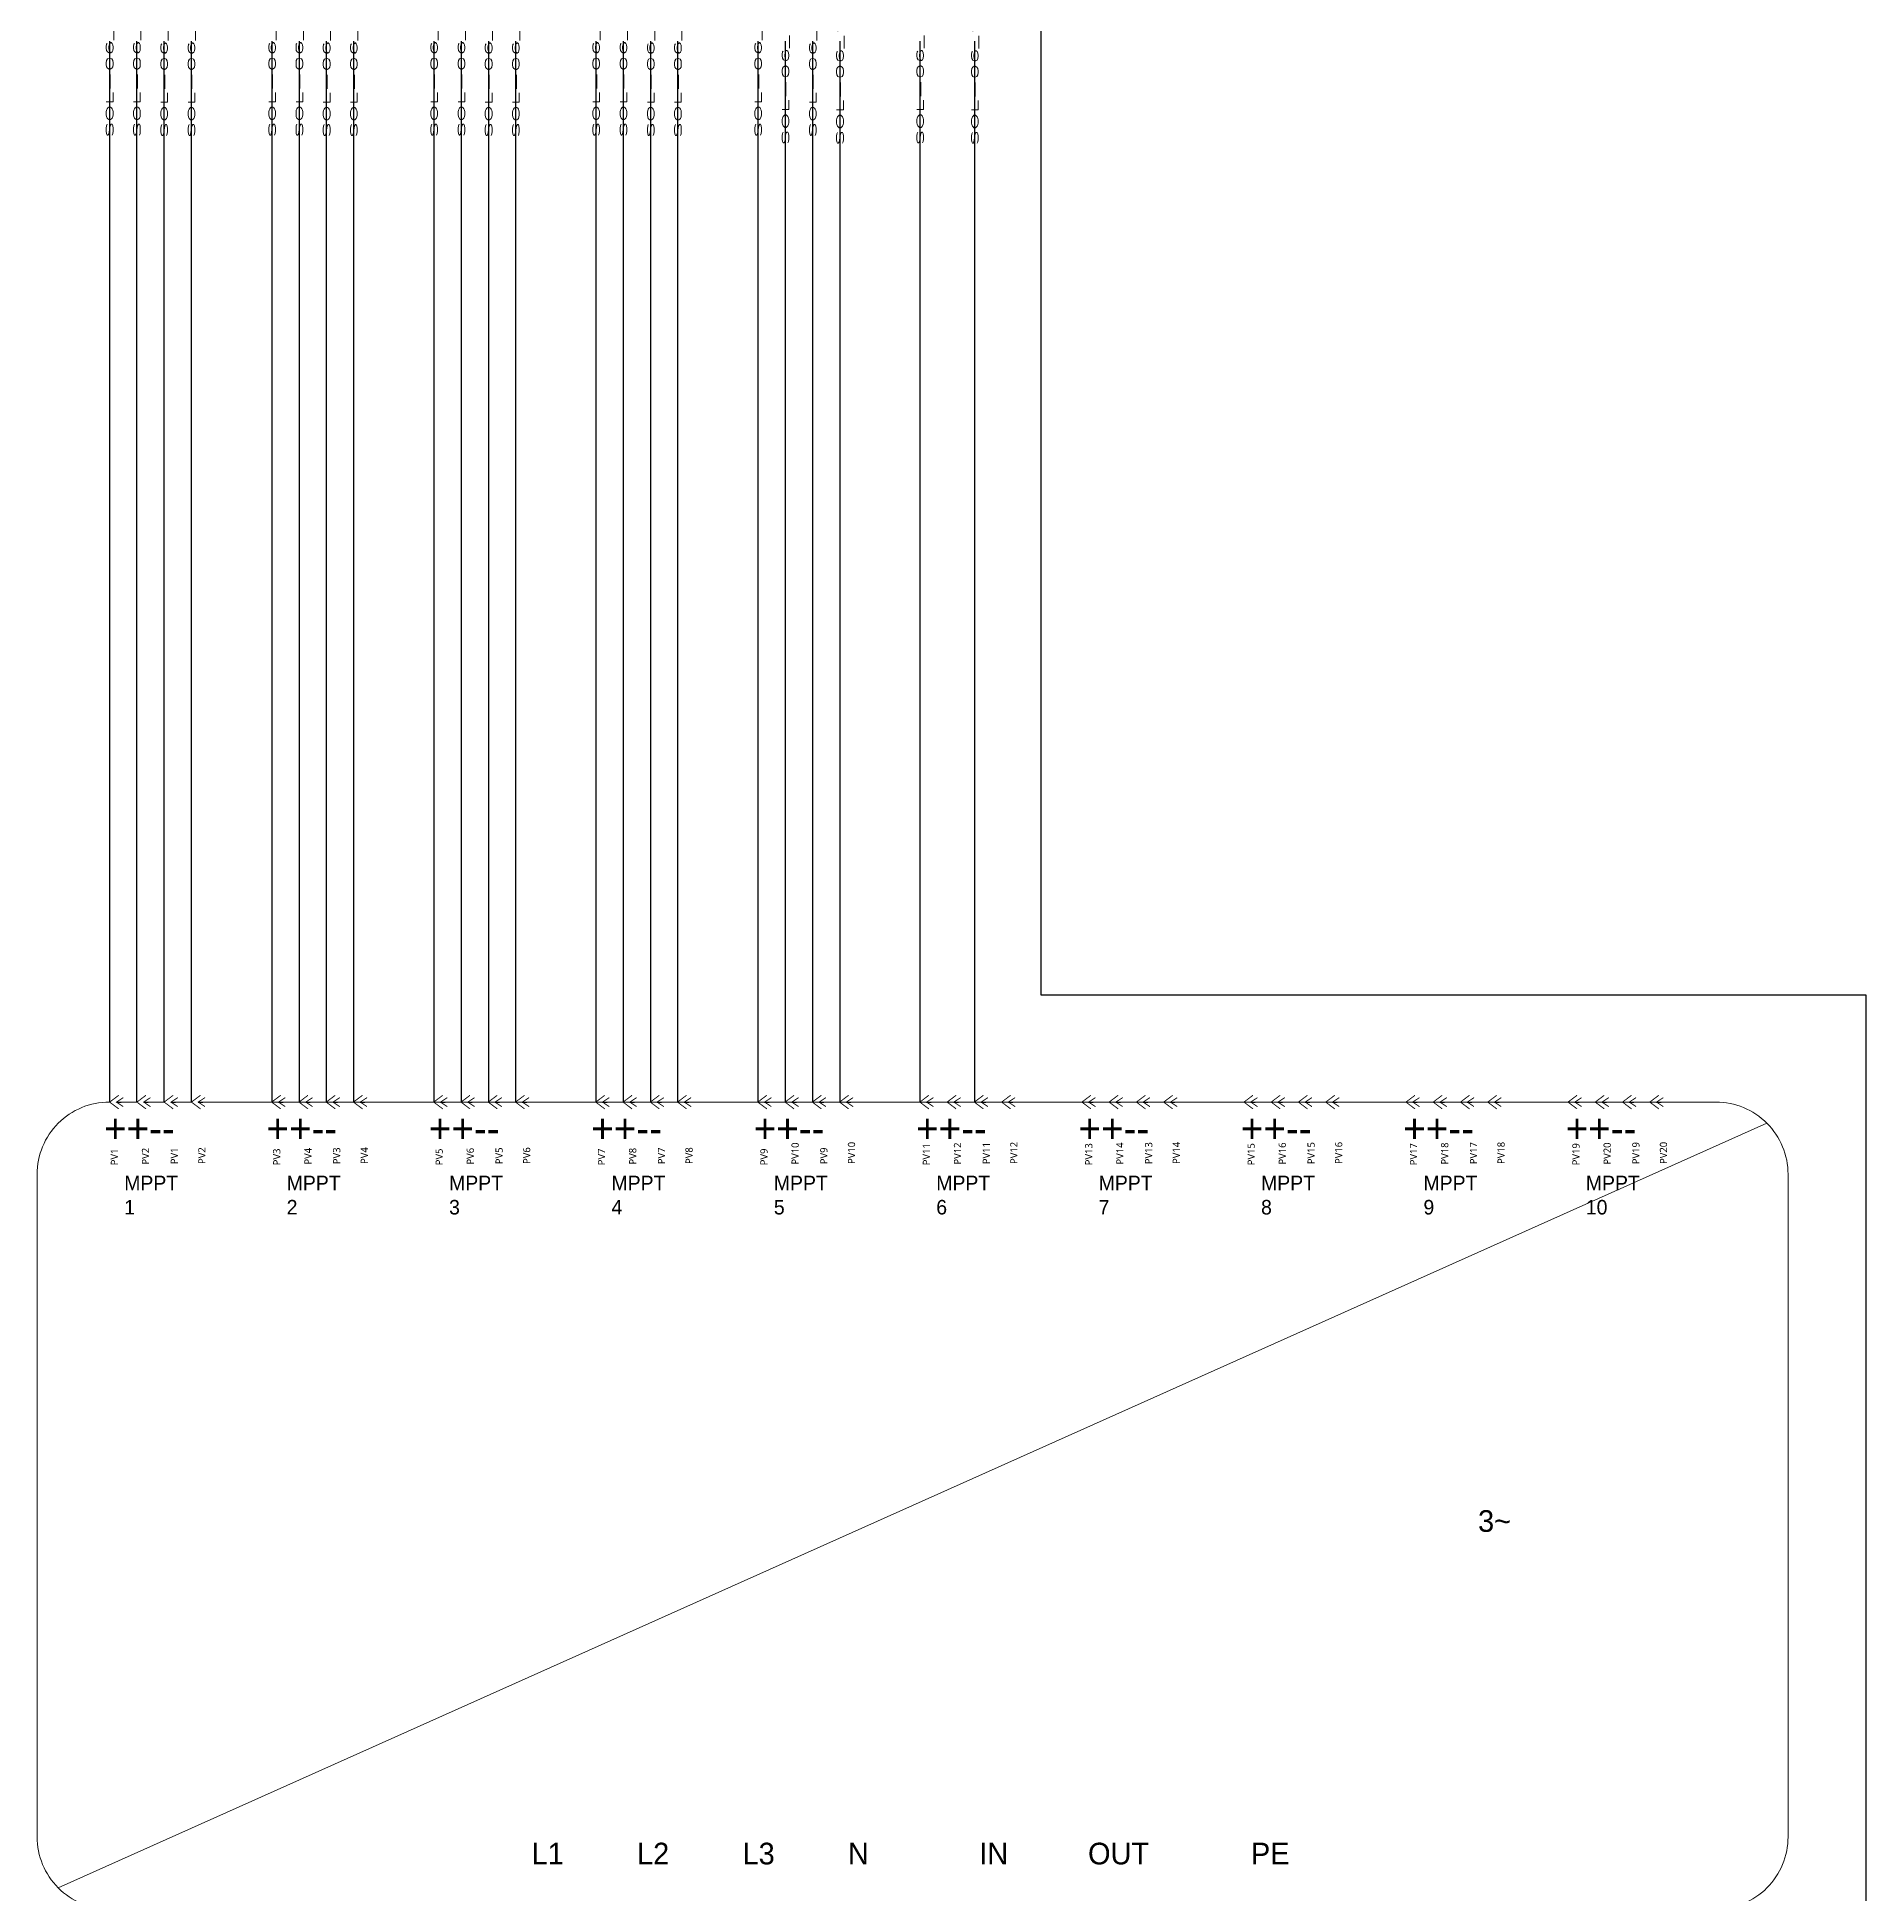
# Model space of a CAD drawing. Header units: inches. Extents: x -58 to 1235, y -506 to 1148.
# Drawn here: x 432.2 to 810.1, y 399.1 to 782.8 of the extents above; entities that cross this region are included whole.
import ezdxf
from ezdxf.enums import TextEntityAlignment as Align

# ---------------------------------------------------------------- set-up
doc = ezdxf.new("R2010")
doc.units = ezdxf.units.IN
doc.header["$MEASUREMENT"] = 0
for name, color, linetype in [('MISC', 2, 'Continuous'), ('RED_12AWG', 1, 'Continuous'), ('SYMS', 7, 'Continuous'), ('WHT_12AWG', 7, 'Continuous'), ('WIRENO', 70, 'Continuous')]:
    doc.layers.add(name, color=color, linetype=linetype)
doc.styles.add('WD', font='romans.shx')

# ---------------------------------------------------------------- blocks, each defined once
blk = doc.blocks.new('HC01PJ_1-')
blk.add_line((0.031, 0), (0.094, 0))
for points in [[(0.062, -0.094, 0.0125, 0.0125, 0), (-0.063, 0, 0.0125, 0.0125, 0), (0.062, 0.094, 0, 0, 0)], [(0.125, 0.062, 0.0125, 0.0125, 0), (0.031, 0, 0.0125, 0.0125, 0), (0.125, -0.063, 0, 0, 0)]]:
    blk.add_lwpolyline(points, format="xyseb")
at = {"style": 'WD', "width": 0.85}
for tag, p in [('INST', (-0.012, 0.467)), ('LOC', (-0.012, 0.295)), ('TAG1', (-0.01, 0.125)), ('DESC1', (-0.01, -0.344)), ('DESC2', (-0.01, -0.516)), ('DESC3', (-0.01, -0.687))]:
    blk.add_attdef(tag, text='', height=0.125, dxfattribs=at).set_placement(p, align=Align.CENTER)
at = {"style": 'WD', "flags": 9}
blk.add_attdef('WDTYPE', text='', height=0.01, dxfattribs=at).set_placement((-0.221, 0.075), align=Align.RIGHT)
at = {"style": 'WD'}
for tag, p, flags in [('X4TERMDESC01', (-0.094, 0.031), 1), ('X1TERMDESC02', (0.125, 0.031), 1), ('FAMILY', (0.206, 0.131), 9)]:
    blk.add_attdef(tag, p, '', height=0.01, dxfattribs=dict(at, flags=flags))
at = {"color": 7, "style": 'WD', "flags": 1}
for tag, p in [('X4TERM01', (-0.063, 0)), ('X1TERM02', (0.094, 0))]:
    blk.add_attdef(tag, p, '', height=0.0125, dxfattribs=at)
at = {"style": 'WD'}
for tag, p in [('X2LINK', (0, 0.094)), ('X8LINK', (0, -0.094))]:
    blk.add_attdef(tag, p, '', height=0.01, dxfattribs=at)
at = {"linetype": 'Continuous', "style": 'WD', "flags": 9}
for tag, p in [('ASSYCODE', (0.219, 0.062)), ('MFG', (0.228, 0.089)), ('CAT', (0.23, 0.108))]:
    blk.add_attdef(tag, text='', height=0.01, dxfattribs=at).set_placement(p, align=Align.CENTER)
at = {"linetype": 'Continuous', "style": 'WD', "flags": 8}
blk.add_attdef('TERM01', text='', height=0.125, dxfattribs=at).set_placement((-0.104, -0.031), align=Align.TOP_RIGHT)
blk.add_attdef('TERM02', text='', height=0.125, dxfattribs=at).set_placement((0.146, -0.031), align=Align.TOP_LEFT)
blk = doc.blocks.new('WD_WNV1')
at = {"style": 'WD', "width": 0.9}
blk.add_attdef('WIRENO', text='', height=0.125, rotation=90, dxfattribs=at).set_placement((0, 0), align=Align.MIDDLE_CENTER)
at = {"color": 7, "style": 'WD'}
for tag, p in [('X2_TINY_DOT_DONT_REMOVE', (0, 0.062)), ('X8_TINY_DOT_DONT_REMOVE', (0, -0.062))]:
    blk.add_attdef(tag, p, '', height=0.0001, dxfattribs=at)
at = {"style": 'WD', "flags": 1}
for tag, p in [('X2TERM01', (0, 0.062)), ('X8TERM01', (0, -0.062))]:
    blk.add_attdef(tag, p, '', height=0.01, dxfattribs=at)
for tag, p in [('W01USER', (0.096, 0.077)), ('W02USER', (0.096, 0.069)), ('W03USER', (0.096, 0.062)), ('W04USER', (0.096, 0.054)), ('W05USER', (0.096, 0.046)), ('W06USER', (0.096, 0.038)), ('W07USER', (0.096, 0.03)), ('W08USER', (0.096, 0.023)), ('W09USER', (0.096, 0.015)), ('W10USER', (0.096, 0.007))]:
    blk.add_attdef(tag, text='', height=0.005, dxfattribs=at).set_placement(p, align=Align.CENTER)

msp = doc.modelspace()

# ---------------------------------------------------------------- linework, layer by layer
at = {"color": 5, "lineweight": 9}
msp.add_line((789.67, 558.45), (436.57, 400.5), dxfattribs=at)
for points in [[(537.76, 396.13), (447.11, 396.13, -0.414214), (432.2, 411.05), (432.2, 547.9, -0.414214), (447.11, 562.82), (447.19, 562.82)], [(466.42, 562.82), (779.12, 562.82, -0.414214), (794.04, 547.9), (794.04, 411.05, -0.414214), (779.12, 396.13), (657.74, 396.13)]]:
    msp.add_lwpolyline(points, format="xyb", dxfattribs=at)
for points in [[(449.52, 562.82), (452.83, 562.82)], [(455.16, 562.82), (458.46, 562.82)], [(460.79, 562.82), (464.09, 562.82)]]:
    msp.add_lwpolyline(points, dxfattribs=at)
at = {"layer": 'RED_12AWG'}
for p, q in [((447.19, 562.82), (447.19, 782)), ((452.83, 562.82), (452.83, 782)), ((458.46, 562.82), (458.46, 782)), ((464.09, 562.82), (464.09, 782)), ((480.76, 562.82), (480.76, 782)), ((486.39, 562.82), (486.39, 782)), ((492.03, 562.82), (492.03, 782)), ((497.66, 562.82), (497.66, 782)), ((514.24, 562.82), (514.24, 782)), ((519.88, 562.82), (519.88, 782)), ((525.51, 562.82), (525.51, 782)), ((531.15, 562.82), (531.15, 782)), ((547.73, 562.82), (547.73, 782)), ((553.36, 562.82), (553.36, 782)), ((559, 562.82), (559, 782)), ((564.63, 562.82), (564.63, 782)), ((581.22, 562.82), (581.22, 782)), ((586.85, 562.82), (586.85, 781.94)), ((592.48, 562.82), (592.48, 782)), ((598.12, 562.82), (598.12, 781.94)), ((614.7, 562.82), (614.7, 781.94)), ((625.97, 562.82), (625.97, 781.94))]:
    msp.add_line(p, q, dxfattribs=at)
at = {"layer": 'WHT_12AWG'}
for p, q in [((639.65, 1001.5), (639.65, 584.97)), ((639.65, 584.97), (800.45, 584.97)), ((800.45, 584.97), (810.12, 584.97)), ((810.12, 584.97), (810.12, 379.66))]:
    msp.add_line(p, q, dxfattribs=at)

# ---------------------------------------------------------------- block references
at = {"layer": 'SYMS', "color": 5, "lineweight": 9, "xscale": 14.91568303963195, "yscale": 14.91568303963195, "zscale": 14.91568303963195}
for p in [(448.13, 562.82), (453.76, 562.82), (459.39, 562.82), (465.03, 562.82), (481.61, 562.82), (487.25, 562.82), (492.88, 562.82), (498.51, 562.82), (515.1, 562.82), (520.73, 562.82), (526.36, 562.82), (532, 562.82), (548.58, 562.82), (554.22, 562.82), (559.85, 562.82), (565.48, 562.82), (582.07, 562.82), (587.7, 562.82), (593.34, 562.82), (598.97, 562.82), (615.55, 562.82), (621.19, 562.82), (626.82, 562.82), (632.45, 562.82), (649.04, 562.82), (654.67, 562.82), (660.31, 562.82), (665.94, 562.82), (682.53, 562.82), (688.16, 562.82), (693.79, 562.82), (699.43, 562.82), (716.01, 562.82), (721.64, 562.82), (727.28, 562.82), (732.91, 562.82), (749.5, 562.82), (755.13, 562.82), (760.76, 562.82), (766.4, 562.82)]:
    msp.add_blockref('HC01PJ_1-', p, dxfattribs=at)
at = {"layer": 'WIRENO'}
ref = msp.add_blockref('WD_WNV1', (447.19, 782.8), dxfattribs=dict(at, xscale=11.10534327610833, yscale=33.316029828325, zscale=1.110534327610833))
ref.add_attrib('X2_TINY_DOT_DONT_REMOVE', '.', (447.19, 806.71), dxfattribs={"layer": 'MISC', "color": 7, "height": 0.00333, "style": 'WD', "width": 0.333333})
ref.add_attrib('X8_TINY_DOT_DONT_REMOVE', '.', (447.19, 758.88), dxfattribs={"layer": 'MISC', "color": 7, "height": 0.00333, "style": 'WD', "width": 0.333333})
ref.add_attrib('WIRENO', 'SOL-06_1.6.1_P', dxfattribs={"height": 1.3882, "rotation": 90, "style": 'WD', "width": 2.7}).set_placement((447.19, 782.8), align=Align.MIDDLE_CENTER)
ref = msp.add_blockref('WD_WNV1', (452.83, 782.8), dxfattribs=dict(at, xscale=11.10534327610833, yscale=33.316029828325, zscale=1.110534327610833))
ref.add_attrib('X2_TINY_DOT_DONT_REMOVE', '.', (452.83, 806.71), dxfattribs={"layer": 'MISC', "color": 7, "height": 0.00333, "style": 'WD', "width": 0.333333})
ref.add_attrib('X8_TINY_DOT_DONT_REMOVE', '.', (452.83, 758.88), dxfattribs={"layer": 'MISC', "color": 7, "height": 0.00333, "style": 'WD', "width": 0.333333})
ref.add_attrib('WIRENO', 'SOL-06_1.6.2_P', dxfattribs={"height": 1.3882, "rotation": 90, "style": 'WD', "width": 2.7}).set_placement((452.83, 782.8), align=Align.MIDDLE_CENTER)
ref = msp.add_blockref('WD_WNV1', (458.46, 782.8), dxfattribs=dict(at, xscale=11.10534327610833, yscale=33.316029828325, zscale=1.110534327610833))
ref.add_attrib('X2_TINY_DOT_DONT_REMOVE', '.', (458.46, 806.71), dxfattribs={"layer": 'MISC', "color": 7, "height": 0.00333, "style": 'WD', "width": 0.333333})
ref.add_attrib('X8_TINY_DOT_DONT_REMOVE', '.', (458.46, 758.88), dxfattribs={"layer": 'MISC', "color": 7, "height": 0.00333, "style": 'WD', "width": 0.333333})
ref.add_attrib('WIRENO', 'SOL-06_1.6.1_N', dxfattribs={"height": 1.3882, "rotation": 90, "style": 'WD', "width": 2.7}).set_placement((458.46, 782.8), align=Align.MIDDLE_CENTER)
ref = msp.add_blockref('WD_WNV1', (464.09, 782.8), dxfattribs=dict(at, xscale=11.10534327610833, yscale=33.316029828325, zscale=1.110534327610833))
ref.add_attrib('X2_TINY_DOT_DONT_REMOVE', '.', (464.09, 806.71), dxfattribs={"layer": 'MISC', "color": 7, "height": 0.00333, "style": 'WD', "width": 0.333333})
ref.add_attrib('X8_TINY_DOT_DONT_REMOVE', '.', (464.09, 758.88), dxfattribs={"layer": 'MISC', "color": 7, "height": 0.00333, "style": 'WD', "width": 0.333333})
ref.add_attrib('WIRENO', 'SOL-06_1.6.2_N', dxfattribs={"height": 1.3882, "rotation": 90, "style": 'WD', "width": 2.7}).set_placement((464.09, 782.8), align=Align.MIDDLE_CENTER)
ref = msp.add_blockref('WD_WNV1', (480.76, 782.8), dxfattribs=dict(at, xscale=11.10534327610833, yscale=33.316029828325, zscale=1.110534327610833))
ref.add_attrib('X2_TINY_DOT_DONT_REMOVE', '.', (480.76, 806.71), dxfattribs={"layer": 'MISC', "color": 7, "height": 0.00333, "style": 'WD', "width": 0.333333})
ref.add_attrib('X8_TINY_DOT_DONT_REMOVE', '.', (480.76, 758.88), dxfattribs={"layer": 'MISC', "color": 7, "height": 0.00333, "style": 'WD', "width": 0.333333})
ref.add_attrib('WIRENO', 'SOL-06_1.6.3_P', dxfattribs={"height": 1.3882, "rotation": 90, "style": 'WD', "width": 2.7}).set_placement((480.76, 782.8), align=Align.MIDDLE_CENTER)
ref = msp.add_blockref('WD_WNV1', (486.39, 782.8), dxfattribs=dict(at, xscale=11.10534327610833, yscale=33.316029828325, zscale=1.110534327610833))
ref.add_attrib('X2_TINY_DOT_DONT_REMOVE', '.', (486.39, 806.71), dxfattribs={"layer": 'MISC', "color": 7, "height": 0.00333, "style": 'WD', "width": 0.333333})
ref.add_attrib('X8_TINY_DOT_DONT_REMOVE', '.', (486.39, 758.88), dxfattribs={"layer": 'MISC', "color": 7, "height": 0.00333, "style": 'WD', "width": 0.333333})
ref.add_attrib('WIRENO', 'SOL-06_1.6.4_P', dxfattribs={"height": 1.3882, "rotation": 90, "style": 'WD', "width": 2.7}).set_placement((486.39, 782.8), align=Align.MIDDLE_CENTER)
ref = msp.add_blockref('WD_WNV1', (492.03, 782.8), dxfattribs=dict(at, xscale=11.10534327610833, yscale=33.316029828325, zscale=1.110534327610833))
ref.add_attrib('X2_TINY_DOT_DONT_REMOVE', '.', (492.03, 806.71), dxfattribs={"layer": 'MISC', "color": 7, "height": 0.00333, "style": 'WD', "width": 0.333333})
ref.add_attrib('X8_TINY_DOT_DONT_REMOVE', '.', (492.03, 758.88), dxfattribs={"layer": 'MISC', "color": 7, "height": 0.00333, "style": 'WD', "width": 0.333333})
ref.add_attrib('WIRENO', 'SOL-06_1.6.3_N', dxfattribs={"height": 1.3882, "rotation": 90, "style": 'WD', "width": 2.7}).set_placement((492.03, 782.8), align=Align.MIDDLE_CENTER)
ref = msp.add_blockref('WD_WNV1', (497.66, 782.8), dxfattribs=dict(at, xscale=11.10534327610833, yscale=33.316029828325, zscale=1.110534327610833))
ref.add_attrib('X2_TINY_DOT_DONT_REMOVE', '.', (497.66, 806.71), dxfattribs={"layer": 'MISC', "color": 7, "height": 0.00333, "style": 'WD', "width": 0.333333})
ref.add_attrib('X8_TINY_DOT_DONT_REMOVE', '.', (497.66, 758.88), dxfattribs={"layer": 'MISC', "color": 7, "height": 0.00333, "style": 'WD', "width": 0.333333})
ref.add_attrib('WIRENO', 'SOL-06_1.6.4_N', dxfattribs={"height": 1.3882, "rotation": 90, "style": 'WD', "width": 2.7}).set_placement((497.66, 782.8), align=Align.MIDDLE_CENTER)
ref = msp.add_blockref('WD_WNV1', (514.24, 782.8), dxfattribs=dict(at, xscale=11.10534327610833, yscale=33.316029828325, zscale=1.110534327610833))
ref.add_attrib('X2_TINY_DOT_DONT_REMOVE', '.', (514.24, 806.71), dxfattribs={"layer": 'MISC', "color": 7, "height": 0.00333, "style": 'WD', "width": 0.333333})
ref.add_attrib('X8_TINY_DOT_DONT_REMOVE', '.', (514.24, 758.88), dxfattribs={"layer": 'MISC', "color": 7, "height": 0.00333, "style": 'WD', "width": 0.333333})
ref.add_attrib('WIRENO', 'SOL-06_1.6.5_P', dxfattribs={"height": 1.3882, "rotation": 90, "style": 'WD', "width": 2.7}).set_placement((514.24, 782.8), align=Align.MIDDLE_CENTER)
ref = msp.add_blockref('WD_WNV1', (519.88, 782.8), dxfattribs=dict(at, xscale=11.10534327610833, yscale=33.316029828325, zscale=1.110534327610833))
ref.add_attrib('X2_TINY_DOT_DONT_REMOVE', '.', (519.88, 806.71), dxfattribs={"layer": 'MISC', "color": 7, "height": 0.00333, "style": 'WD', "width": 0.333333})
ref.add_attrib('X8_TINY_DOT_DONT_REMOVE', '.', (519.88, 758.88), dxfattribs={"layer": 'MISC', "color": 7, "height": 0.00333, "style": 'WD', "width": 0.333333})
ref.add_attrib('WIRENO', 'SOL-06_1.6.6_P', dxfattribs={"height": 1.3882, "rotation": 90, "style": 'WD', "width": 2.7}).set_placement((519.88, 782.8), align=Align.MIDDLE_CENTER)
ref = msp.add_blockref('WD_WNV1', (525.51, 782.8), dxfattribs=dict(at, xscale=11.10534327610833, yscale=33.316029828325, zscale=1.110534327610833))
ref.add_attrib('X2_TINY_DOT_DONT_REMOVE', '.', (525.51, 806.71), dxfattribs={"layer": 'MISC', "color": 7, "height": 0.00333, "style": 'WD', "width": 0.333333})
ref.add_attrib('X8_TINY_DOT_DONT_REMOVE', '.', (525.51, 758.88), dxfattribs={"layer": 'MISC', "color": 7, "height": 0.00333, "style": 'WD', "width": 0.333333})
ref.add_attrib('WIRENO', 'SOL-06_1.6.5_N', dxfattribs={"height": 1.3882, "rotation": 90, "style": 'WD', "width": 2.7}).set_placement((525.51, 782.8), align=Align.MIDDLE_CENTER)
ref = msp.add_blockref('WD_WNV1', (531.15, 782.8), dxfattribs=dict(at, xscale=11.10534327610833, yscale=33.316029828325, zscale=1.110534327610833))
ref.add_attrib('X2_TINY_DOT_DONT_REMOVE', '.', (531.15, 806.71), dxfattribs={"layer": 'MISC', "color": 7, "height": 0.00333, "style": 'WD', "width": 0.333333})
ref.add_attrib('X8_TINY_DOT_DONT_REMOVE', '.', (531.15, 758.88), dxfattribs={"layer": 'MISC', "color": 7, "height": 0.00333, "style": 'WD', "width": 0.333333})
ref.add_attrib('WIRENO', 'SOL-06_1.6.6_N', dxfattribs={"height": 1.3882, "rotation": 90, "style": 'WD', "width": 2.7}).set_placement((531.15, 782.8), align=Align.MIDDLE_CENTER)
ref = msp.add_blockref('WD_WNV1', (547.73, 782.8), dxfattribs=dict(at, xscale=11.10534327610833, yscale=33.316029828325, zscale=1.110534327610833))
ref.add_attrib('X2_TINY_DOT_DONT_REMOVE', '.', (547.73, 806.71), dxfattribs={"layer": 'MISC', "color": 7, "height": 0.00333, "style": 'WD', "width": 0.333333})
ref.add_attrib('X8_TINY_DOT_DONT_REMOVE', '.', (547.73, 758.88), dxfattribs={"layer": 'MISC', "color": 7, "height": 0.00333, "style": 'WD', "width": 0.333333})
ref.add_attrib('WIRENO', 'SOL-06_1.6.7_P', dxfattribs={"height": 1.3882, "rotation": 90, "style": 'WD', "width": 2.7}).set_placement((547.73, 782.8), align=Align.MIDDLE_CENTER)
ref = msp.add_blockref('WD_WNV1', (553.36, 782.8), dxfattribs=dict(at, xscale=11.10534327610833, yscale=33.316029828325, zscale=1.110534327610833))
ref.add_attrib('X2_TINY_DOT_DONT_REMOVE', '.', (553.36, 806.71), dxfattribs={"layer": 'MISC', "color": 7, "height": 0.00333, "style": 'WD', "width": 0.333333})
ref.add_attrib('X8_TINY_DOT_DONT_REMOVE', '.', (553.36, 758.88), dxfattribs={"layer": 'MISC', "color": 7, "height": 0.00333, "style": 'WD', "width": 0.333333})
ref.add_attrib('WIRENO', 'SOL-06_1.6.8_P', dxfattribs={"height": 1.3882, "rotation": 90, "style": 'WD', "width": 2.7}).set_placement((553.36, 782.8), align=Align.MIDDLE_CENTER)
ref = msp.add_blockref('WD_WNV1', (559, 782.8), dxfattribs=dict(at, xscale=11.10534327610833, yscale=33.316029828325, zscale=1.110534327610833))
ref.add_attrib('X2_TINY_DOT_DONT_REMOVE', '.', (559, 806.71), dxfattribs={"layer": 'MISC', "color": 7, "height": 0.00333, "style": 'WD', "width": 0.333333})
ref.add_attrib('X8_TINY_DOT_DONT_REMOVE', '.', (559, 758.88), dxfattribs={"layer": 'MISC', "color": 7, "height": 0.00333, "style": 'WD', "width": 0.333333})
ref.add_attrib('WIRENO', 'SOL-06_1.6.7_N', dxfattribs={"height": 1.3882, "rotation": 90, "style": 'WD', "width": 2.7}).set_placement((559, 782.8), align=Align.MIDDLE_CENTER)
ref = msp.add_blockref('WD_WNV1', (564.63, 782.8), dxfattribs=dict(at, xscale=11.10534327610833, yscale=33.316029828325, zscale=1.110534327610833))
ref.add_attrib('X2_TINY_DOT_DONT_REMOVE', '.', (564.63, 806.71), dxfattribs={"layer": 'MISC', "color": 7, "height": 0.00333, "style": 'WD', "width": 0.333333})
ref.add_attrib('X8_TINY_DOT_DONT_REMOVE', '.', (564.63, 758.88), dxfattribs={"layer": 'MISC', "color": 7, "height": 0.00333, "style": 'WD', "width": 0.333333})
ref.add_attrib('WIRENO', 'SOL-06_1.6.8_N', dxfattribs={"height": 1.3882, "rotation": 90, "style": 'WD', "width": 2.7}).set_placement((564.63, 782.8), align=Align.MIDDLE_CENTER)
ref = msp.add_blockref('WD_WNV1', (581.22, 782.8), dxfattribs=dict(at, xscale=11.10534327610833, yscale=33.316029828325, zscale=1.110534327610833))
ref.add_attrib('X2_TINY_DOT_DONT_REMOVE', '.', (581.22, 806.71), dxfattribs={"layer": 'MISC', "color": 7, "height": 0.00333, "style": 'WD', "width": 0.333333})
ref.add_attrib('X8_TINY_DOT_DONT_REMOVE', '.', (581.22, 758.88), dxfattribs={"layer": 'MISC', "color": 7, "height": 0.00333, "style": 'WD', "width": 0.333333})
ref.add_attrib('WIRENO', 'SOL-06_1.6.9_P', dxfattribs={"height": 1.3882, "rotation": 90, "style": 'WD', "width": 2.7}).set_placement((581.22, 782.8), align=Align.MIDDLE_CENTER)
ref = msp.add_blockref('WD_WNV1', (586.85, 782.8), dxfattribs=dict(at, xscale=11.10534327610833, yscale=33.316029828325, zscale=1.110534327610833))
ref.add_attrib('X2_TINY_DOT_DONT_REMOVE', '.', (586.85, 808.5), dxfattribs={"layer": 'MISC', "color": 7, "height": 0.00333, "style": 'WD', "width": 0.333333})
ref.add_attrib('X8_TINY_DOT_DONT_REMOVE', '.', (586.85, 757.1), dxfattribs={"layer": 'MISC', "color": 7, "height": 0.00333, "style": 'WD', "width": 0.333333})
ref.add_attrib('WIRENO', 'SOL-06_1.6.10_P', dxfattribs={"height": 1.3882, "rotation": 90, "style": 'WD', "width": 2.7}).set_placement((586.85, 782.8), align=Align.MIDDLE_CENTER)
ref = msp.add_blockref('WD_WNV1', (592.48, 782.8), dxfattribs=dict(at, xscale=11.10534327610833, yscale=33.316029828325, zscale=1.110534327610833))
ref.add_attrib('X2_TINY_DOT_DONT_REMOVE', '.', (592.48, 806.71), dxfattribs={"layer": 'MISC', "color": 7, "height": 0.00333, "style": 'WD', "width": 0.333333})
ref.add_attrib('X8_TINY_DOT_DONT_REMOVE', '.', (592.48, 758.88), dxfattribs={"layer": 'MISC', "color": 7, "height": 0.00333, "style": 'WD', "width": 0.333333})
ref.add_attrib('WIRENO', 'SOL-06_1.6.9_N', dxfattribs={"height": 1.3882, "rotation": 90, "style": 'WD', "width": 2.7}).set_placement((592.48, 782.8), align=Align.MIDDLE_CENTER)
ref = msp.add_blockref('WD_WNV1', (598.12, 782.8), dxfattribs=dict(at, xscale=11.10534327610833, yscale=33.316029828325, zscale=1.110534327610833))
ref.add_attrib('X2_TINY_DOT_DONT_REMOVE', '.', (598.12, 808.5), dxfattribs={"layer": 'MISC', "color": 7, "height": 0.00333, "style": 'WD', "width": 0.333333})
ref.add_attrib('X8_TINY_DOT_DONT_REMOVE', '.', (598.12, 757.1), dxfattribs={"layer": 'MISC', "color": 7, "height": 0.00333, "style": 'WD', "width": 0.333333})
ref.add_attrib('WIRENO', 'SOL-06_1.6.10_N', dxfattribs={"height": 1.3882, "rotation": 90, "style": 'WD', "width": 2.7}).set_placement((598.12, 782.8), align=Align.MIDDLE_CENTER)
ref = msp.add_blockref('WD_WNV1', (614.7, 782.8), dxfattribs=dict(at, xscale=11.10534327610833, yscale=33.316029828325, zscale=1.110534327610833))
ref.add_attrib('X2_TINY_DOT_DONT_REMOVE', '.', (614.7, 808.5), dxfattribs={"layer": 'MISC', "color": 7, "height": 0.00333, "style": 'WD', "width": 0.333333})
ref.add_attrib('X8_TINY_DOT_DONT_REMOVE', '.', (614.7, 757.1), dxfattribs={"layer": 'MISC', "color": 7, "height": 0.00333, "style": 'WD', "width": 0.333333})
ref.add_attrib('WIRENO', 'SOL-06_1.6.11_P', dxfattribs={"height": 1.3882, "rotation": 90, "style": 'WD', "width": 2.7}).set_placement((614.7, 782.8), align=Align.MIDDLE_CENTER)
ref = msp.add_blockref('WD_WNV1', (625.97, 782.8), dxfattribs=dict(at, xscale=11.10534327610833, yscale=33.316029828325, zscale=1.110534327610833))
ref.add_attrib('X2_TINY_DOT_DONT_REMOVE', '.', (625.97, 808.5), dxfattribs={"layer": 'MISC', "color": 7, "height": 0.00333, "style": 'WD', "width": 0.333333})
ref.add_attrib('X8_TINY_DOT_DONT_REMOVE', '.', (625.97, 757.1), dxfattribs={"layer": 'MISC', "color": 7, "height": 0.00333, "style": 'WD', "width": 0.333333})
ref.add_attrib('WIRENO', 'SOL-06_1.6.11_N', dxfattribs={"height": 1.3882, "rotation": 90, "style": 'WD', "width": 2.7}).set_placement((625.97, 782.8), align=Align.MIDDLE_CENTER)

# ---------------------------------------------------------------- texts
at = {"color": 5, "lineweight": 9, "attachment_point": 1}
for s, width, insert, char_height in [('++--', 0.946, (446.02, 560.39), 5.966), ('++--', 0.946, (479.58, 560.39), 5.966), ('++--', 0.946, (513.14, 560.39), 5.966), ('++--', 0.946, (546.71, 560.39), 5.966), ('++--', 0.946, (580.27, 560.39), 5.966), ('++--', 0.946, (613.83, 560.39), 5.966), ('++--', 0.946, (647.39, 560.39), 5.966), ('++--', 0.946, (680.95, 560.39), 5.966), ('++--', 0.946, (714.51, 560.39), 5.966), ('++--', 0.946, (748.07, 560.39), 5.966), ('MPPT 1', 1.3586, (450.2, 547.61), 3.001), ('MPPT 2', 1.3586, (483.77, 547.61), 3.001), ('MPPT 3', 1.3586, (517.33, 547.61), 3.001), ('MPPT 4', 1.3586, (550.89, 547.61), 3.001), ('MPPT 5', 1.3586, (584.45, 547.61), 3.001), ('MPPT 6', 1.3586, (618.01, 547.61), 3.001), ('MPPT 7', 1.3586, (651.57, 547.61), 3.001), ('MPPT 8', 1.3586, (685.13, 547.61), 3.001), ('MPPT 9', 1.3586, (718.69, 547.61), 3.001), ('MPPT 10', 1.3586, (752.25, 547.61), 3.001), ('3~', 4.2552, (729.97, 478.52), 4.475), ('L1', 4.2552, (534.38, 409.83), 4.475), ('L2', 4.2552, (556.17, 409.83), 4.475), ('L3', 4.2552, (577.97, 409.83), 4.475), ('N', 4.2552, (599.76, 409.83), 4.47), ('IN', 4.2552, (626.9, 409.83), 4.475), ('OUT', 4.2552, (649.37, 409.83), 4.475), ('PE', 4.2552, (683.04, 409.83), 4.475)]:
    msp.add_mtext_dynamic_manual_height_columns(s, width=width, gutter_width=0.325, heights=[0], dxfattribs=dict(at, insert=insert, char_height=char_height))
at = {"color": 5, "lineweight": 9, "char_height": 1.4916, "attachment_point": 1, "rotation": 90}
for s, insert in [('{\\fYu Gothic Medium|b0|i0|c0|p34;PV1}', (447.41, 549.77)), ('{\\fYu Gothic Medium|b0|i0|c0|p34;PV2}', (453.85, 549.91)), ('{\\fYu Gothic Medium|b0|i0|c0|p34;PV1}', (459.79, 549.99)), ('{\\fYu Gothic Medium|b0|i0|c0|p34;PV2}', (465.5, 550.04)), ('{\\fYu Gothic Medium|b0|i0|c0|p34;PV3}', (480.97, 549.77)), ('{\\fYu Gothic Medium|b0|i0|c0|p34;PV4}', (487.41, 549.91)), ('{\\fYu Gothic Medium|b0|i0|c0|p34;PV3}', (493.35, 549.99)), ('{\\fYu Gothic Medium|b0|i0|c0|p34;PV4}', (499.06, 550.04)), ('{\\fYu Gothic Medium|b0|i0|c0|p34;PV5}', (514.53, 549.77)), ('{\\fYu Gothic Medium|b0|i0|c0|p34;PV6}', (520.97, 549.91)), ('{\\fYu Gothic Medium|b0|i0|c0|p34;PV5}', (526.91, 549.99)), ('{\\fYu Gothic Medium|b0|i0|c0|p34;PV6}', (532.62, 550.04)), ('{\\fYu Gothic Medium|b0|i0|c0|p34;PV7}', (548.09, 549.77)), ('{\\fYu Gothic Medium|b0|i0|c0|p34;PV8}', (554.53, 549.91)), ('{\\fYu Gothic Medium|b0|i0|c0|p34;PV7}', (560.47, 549.99)), ('{\\fYu Gothic Medium|b0|i0|c0|p34;PV8}', (566.18, 550.04)), ('{\\fYu Gothic Medium|b0|i0|c0|p34;PV9}', (581.65, 549.77)), ('{\\fYu Gothic Medium|b0|i0|c0|p34;PV10}', (588.09, 549.91)), ('{\\fYu Gothic Medium|b0|i0|c0|p34;PV9}', (594.03, 549.99)), ('{\\fYu Gothic Medium|b0|i0|c0|p34;PV10}', (599.74, 550.04)), ('{\\fYu Gothic Medium|b0|i0|c0|p34;PV11}', (615.21, 549.77)), ('{\\fYu Gothic Medium|b0|i0|c0|p34;PV12}', (621.65, 549.91)), ('{\\fYu Gothic Medium|b0|i0|c0|p34;PV11}', (627.59, 549.99)), ('{\\fYu Gothic Medium|b0|i0|c0|p34;PV12}', (633.3, 550.04)), ('{\\fYu Gothic Medium|b0|i0|c0|p34;PV13}', (648.77, 549.77)), ('{\\fYu Gothic Medium|b0|i0|c0|p34;PV14}', (655.21, 549.91)), ('{\\fYu Gothic Medium|b0|i0|c0|p34;PV13}', (661.15, 549.99)), ('{\\fYu Gothic Medium|b0|i0|c0|p34;PV14}', (666.86, 550.04)), ('{\\fYu Gothic Medium|b0|i0|c0|p34;PV15}', (682.33, 549.77)), ('{\\fYu Gothic Medium|b0|i0|c0|p34;PV16}', (688.77, 549.91)), ('{\\fYu Gothic Medium|b0|i0|c0|p34;PV15}', (694.72, 549.99)), ('{\\fYu Gothic Medium|b0|i0|c0|p34;PV16}', (700.42, 550.04)), ('{\\fYu Gothic Medium|b0|i0|c0|p34;PV17}', (715.89, 549.77)), ('{\\fYu Gothic Medium|b0|i0|c0|p34;PV18}', (722.34, 549.91)), ('{\\fYu Gothic Medium|b0|i0|c0|p34;PV17}', (728.28, 549.99)), ('{\\fYu Gothic Medium|b0|i0|c0|p34;PV18}', (733.98, 550.04)), ('{\\fYu Gothic Medium|b0|i0|c0|p34;PV19}', (749.45, 549.77)), ('{\\fYu Gothic Medium|b0|i0|c0|p34;PV20}', (755.9, 549.91)), ('{\\fYu Gothic Medium|b0|i0|c0|p34;PV19}', (761.84, 549.99)), ('{\\fYu Gothic Medium|b0|i0|c0|p34;PV20}', (767.54, 550.04))]:
    msp.add_mtext_dynamic_manual_height_columns(s, width=0.3802, gutter_width=0.325, heights=[0], dxfattribs=dict(at, insert=insert))

doc.saveas('drawing.dxf')
